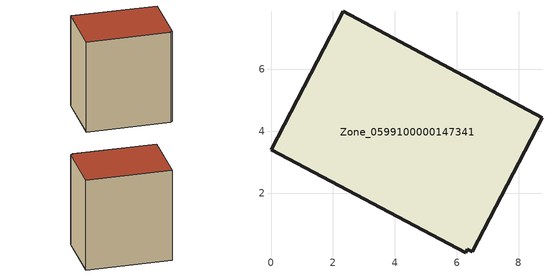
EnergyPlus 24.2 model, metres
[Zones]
Zone_0599100000147341
 floor ground (C_G): 6.5,0.11 6.34,0.19 6.29,0.08 0,3.4 2.34,7.87 8.75,4.43 z0
 wall outside (C_F): 8.75,4.43 2.34,7.87 0,3.4 6.29,0.08 6.34,0.19 6.5,0.11 8.75,4.43 z0:8.2
 roof outside (C_R): 6.34,0.19 6.5,0.11 8.75,4.43 2.34,7.87 0,3.4 6.29,0.08 z8.2
[BUILDING]
Pand.0599100000147341: North Axis=0; Terrain=City; Loads Convergence Tolerance Value=0.04; Temperature Convergence Tolerance Value=0.4; Solar Distribution=FullExterior; Maximum Number of Warmup Days=25; Minimum Number of Warmup Days=1
[Site:Location]
Rotterdam.The.Hague.AP_ZH_NLD Design_Conditions: Latitude=51.96; Longitude=4.45; Time Zone=1; Elevation=-4.5
[SITE:GROUNDTEMPERATURE:BUILDINGSURFACE]
18, 18, 18, 18, 18, 18, 18, 18, 18, 18, 18, 18
[MATERIAL] Thermal Absorptance=0.9; Solar Absorptance=0.7; Visible Absorptance=0.7
Name | Roughness | Thickness | Conductivity | Density | Specific Heat
G.TI.1946 | MediumSmooth | 0.15 | 1 | 540 | 1210
F.TI.1946 | Rough | 0.3 | 0.857143 | 1920 | 840
R.TI.1946 | MediumRough | 0.2 | 0.1 | 1500 | 1000
[CONSTRUCTION]
C_G: G.TI.1946
C_F: F.TI.1946
C_R: R.TI.1946
[ZONE]
Zone_0599100000147341: Type=1; Multiplier=1; Ceiling Height=Autocalculate; Volume=Autocalculate; Floor Area=autocalculate; Part of Total Floor Area=Yes
[ZONEINFILTRATION:DESIGNFLOWRATE]
Infil_Zone_0599100000147341: Zone or ZoneList or Space or SpaceList=Zone_0599100000147341; Schedule=AlwaysOn; Design Flow Rate Calculation Method=Flow/Area; Flow Rate per Floor Area=0.003; Constant Term Coefficient=1; Temperature Term Coefficient=0; Velocity Term Coefficient=0; Velocity Squared Term Coefficient=0
[HVACTEMPLATE:ZONE:IDEALLOADSAIRSYSTEM]
Zone_0599100000147341: Maximum Heating Supply Air Temperature=50; Minimum Cooling Supply Air Temperature=13; Maximum Heating Supply Air Humidity Ratio=0.0156; Minimum Cooling Supply Air Humidity Ratio=0.0077; Heating Limit=NoLimit; Cooling Limit=NoLimit; Dehumidification Control Type=ConstantSensibleHeatRatio; Cooling Sensible Heat Ratio=0.7; Dehumidification Setpoint=60; Humidification Control Type=None; Humidification Setpoint=30; Outdoor Air Method=None; Outdoor Air Flow Rate per Person=0.00944; Outdoor Air Flow Rate per Zone Floor Area=0; Outdoor Air Flow Rate per Zone=0; Demand Controlled Ventilation Type=None; Outdoor Air Economizer Type=NoEconomizer; Heat Recovery Type=None; Sensible Heat Recovery Effectiveness=0.7; Latent Heat Recovery Effectiveness=0.65
[ZONECONTROL:THERMOSTAT]
ThermostatControl_Zone_0599100000147341: Zone or ZoneList=Zone_0599100000147341; Control Type Schedule=DualSetpointControlType; Control 1=Thermostat_Zone_0599100000147341; Temperature Difference Between Cutout And Setpoint=0
[THERMOSTATSETPOINT:DUALSETPOINT]
Thermostat_Zone_0599100000147341: Heating Setpoint Temperature Schedule=HeatingSetpoint_Zone_0599100000147341; Cooling Setpoint Temperature Schedule=CoolingSetpoint_Zone_0599100000147341
[SCHEDULE:COMPACT]
HeatingSetpoint_Zone_0599100000147341: Through: 12/31, For: AllDays, Until: 24:00, 21
CoolingSetpoint_Zone_0599100000147341: Through: 12/31, For: AllDays, Until: 24:00, 24
DualSetpointControlType: Through: 12/31, For: AllDays, Until: 24:00, 4
AlwaysOn: Through: 12/31, For: AllDays, Until: 24:00, 1
